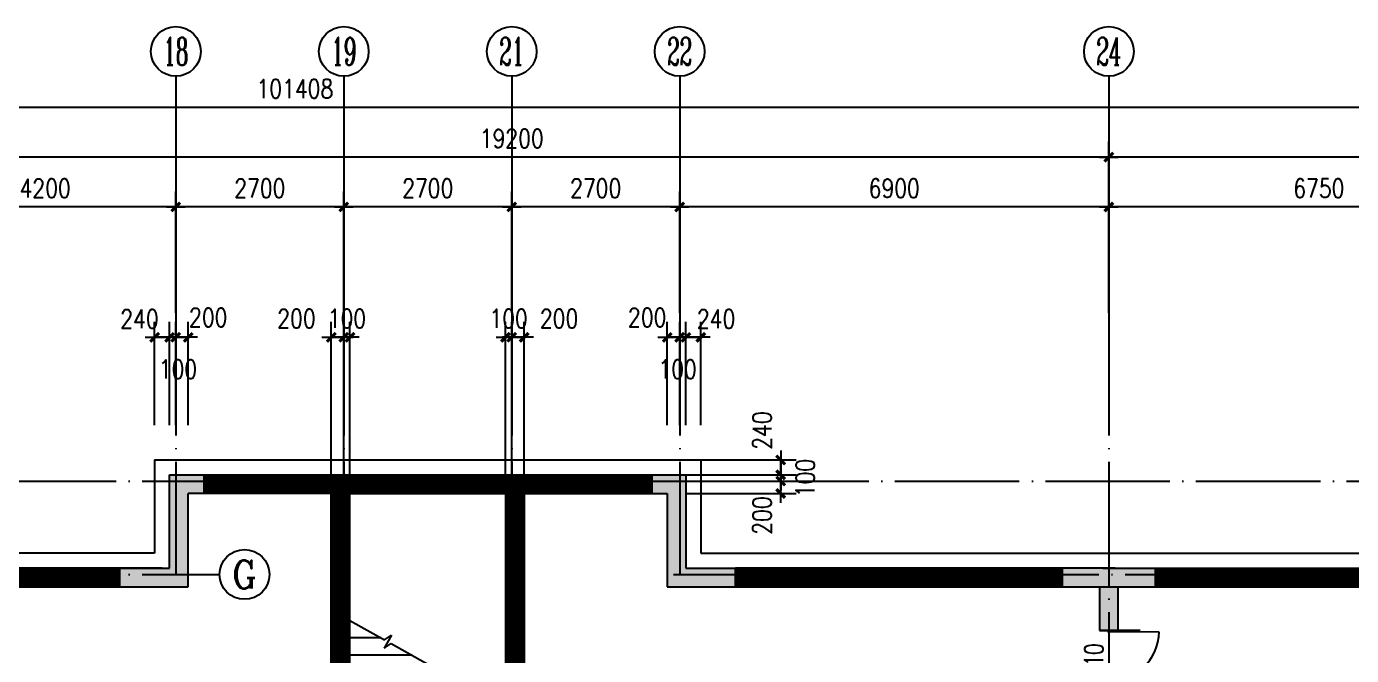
# Model space of a CAD drawing. Extents: x 634182 to 802382, y -1101880 to -864080.
# Drawn here: x 728334 to 749634, y -889980 to -879871 of the extents above; entities that cross this region are included whole.
import ezdxf
from ezdxf.enums import TextEntityAlignment as Align

# ---------------------------------------------------------------- set-up
doc = ezdxf.new("R2010")
doc.units = 0
doc.header["$LTSCALE"] = 1000
doc.header["$MEASUREMENT"] = 0
doc.linetypes.add('DOTE', pattern=[2.42, 2, -0.2, 0.02, -0.2])
doc.layers.get('0').update_dxf_attribs({"linetype": 'CONTINUOUS'})
doc.layers.get('DEFPOINTS').update_dxf_attribs({"linetype": 'CONTINUOUS'})
for name, color, linetype in [('210', 4, 'CONTINUOUS'), ('AXIS', 3, 'CONTINUOUS'), ('AXIS_TEXT', 7, 'CONTINUOUS'), ('DOTE', 1, 'DOTE'), ('MC', 4, 'CONTINUOUS'), ('PUB_DIM', 3, 'CONTINUOUS'), ('STAIR', 2, 'CONTINUOUS'), ('WALL', 191, 'CONTINUOUS'), ('WINDOW', 2, 'CONTINUOUS')]:
    doc.layers.add(name, color=color, linetype=linetype)
doc.styles.add('COMPLEX', font='COMPLEX')
doc.styles.add('DIM_FONT', font='simplex.shx', dxfattribs={"width": 0.8})
doc.styles.add('HZ_SIMPLEX', font='SIMPLEX.shx', dxfattribs={"width": 0.8, "bigfont": 'hztxt.shx'})
doc.dimstyles.new('DIMN', dxfattribs={"dimtxt": 300, "dimasz": 1, "dimexe": 250, "dimexo": 300, "dimgap": 150, "dimtad": 1, "dimdec": 0, "dimzin": 0, "dimdsep": 46, "dimtxsty": 'DIM_FONT', "dimblk": '_DIMX', "dimblk1": '_DIMX', "dimblk2": '_DIMX', "dimcen": 2.5, "dimclrt": 7, "dimadec": 0, "dimazin": 0, "dimtfac": 1, "dimtdec": 0, "dimtix": 1, "dimtmove": 2, "dimatfit": 3, "dimldrblk": '_DIMX', "dimfxl": 0, "dimtolj": 1, "dimtzin": 0, "dimarcsym": 0})

# ---------------------------------------------------------------- blocks, each defined once
blk = doc.blocks.new('_DIMX')
blk.add_line((-150, 0), (150, 0))
at = {"const_width": 50}
blk.add_lwpolyline([(-70, -70), (70, 70)], dxfattribs=at)
blk = doc.blocks.new('*D466')
at = {"color": 0, "linetype": 'ByBlock'}
for p, q in [((745734, -884471), (745734, -881721)), ((763584, -884471), (763584, -881721)), ((763583, -881971), (745735, -881971))]:
    blk.add_line(p, q, dxfattribs=at)
at = {"layer": 'DEFPOINTS', "color": 0, "linetype": 'ByBlock'}
for p in [(745734, -881971), (745734, -884771), (763584, -884771)]:
    blk.add_point(p, dxfattribs=at)
at = {"color": 0, "linetype": 'ByBlock', "rotation": 180}
blk.add_blockref('_DIMX', (745734, -881971), dxfattribs=at)
at = {"color": 0, "linetype": 'ByBlock'}
blk.add_blockref('_DIMX', (763584, -881971), dxfattribs=at)
at = {"color": 7, "linetype": 'ByBlock', "insert": (754659, -881671), "char_height": 300, "attachment_point": 5, "style": 'DIM_FONT'}
blk.add_mtext('\\A1;17850', dxfattribs=at)
blk = doc.blocks.new('*D468')
at = {"color": 0, "linetype": 'ByBlock'}
for p, q in [((681944, -884471), (681944, -880921)), ((783352, -884471), (783352, -880921)), ((783351, -881171), (681945, -881171))]:
    blk.add_line(p, q, dxfattribs=at)
at = {"layer": 'DEFPOINTS', "color": 0, "linetype": 'ByBlock'}
for p in [(681944, -881171), (681944, -884771), (783352, -884771)]:
    blk.add_point(p, dxfattribs=at)
at = {"color": 0, "linetype": 'ByBlock'}
for p, rotation in [((681944, -881171), 179.9999999999994), ((783352, -881171), 359.9999999999994)]:
    blk.add_blockref('_DIMX', p, dxfattribs=dict(at, rotation=rotation))
at = {"color": 7, "linetype": 'ByBlock', "insert": (732648, -880871), "char_height": 300, "attachment_point": 5, "style": 'DIM_FONT'}
blk.add_mtext('\\A1;101408', dxfattribs=at)
blk = doc.blocks.new('*D681')
at = {"color": 0, "linetype": 'ByBlock'}
for p, q in [((738834, -884471), (738834, -882521)), ((745734, -884471), (745734, -882521)), ((745733, -882771), (738835, -882771))]:
    blk.add_line(p, q, dxfattribs=at)
at = {"layer": 'DEFPOINTS', "color": 0, "linetype": 'ByBlock'}
for p in [(738834, -882771), (738834, -884771), (745734, -884771)]:
    blk.add_point(p, dxfattribs=at)
at = {"color": 0, "linetype": 'ByBlock', "rotation": 180}
blk.add_blockref('_DIMX', (738834, -882771), dxfattribs=at)
at = {"color": 0, "linetype": 'ByBlock'}
blk.add_blockref('_DIMX', (745734, -882771), dxfattribs=at)
at = {"color": 7, "linetype": 'ByBlock', "insert": (742284, -882471), "char_height": 300, "attachment_point": 5, "style": 'DIM_FONT'}
blk.add_mtext('\\A1;6900', dxfattribs=at)
blk = doc.blocks.new('*D682')
at = {"color": 0, "linetype": 'ByBlock'}
for p, q in [((726534, -884471), (726534, -881721)), ((745734, -884471), (745734, -881721)), ((745733, -881971), (726535, -881971))]:
    blk.add_line(p, q, dxfattribs=at)
at = {"layer": 'DEFPOINTS', "color": 0, "linetype": 'ByBlock'}
for p in [(726534, -881971), (726534, -884771), (745734, -884771)]:
    blk.add_point(p, dxfattribs=at)
at = {"color": 0, "linetype": 'ByBlock', "rotation": 180}
blk.add_blockref('_DIMX', (726534, -881971), dxfattribs=at)
at = {"color": 0, "linetype": 'ByBlock'}
blk.add_blockref('_DIMX', (745734, -881971), dxfattribs=at)
at = {"color": 7, "linetype": 'ByBlock', "insert": (736134, -881671), "char_height": 300, "attachment_point": 5, "style": 'DIM_FONT'}
blk.add_mtext('\\A1;19200', dxfattribs=at)
blk = doc.blocks.new('*D738')
at = {"color": 0, "linetype": 'ByBlock'}
for p, q in [((730734, -884471), (730734, -882521)), ((733434, -884471), (733434, -882521)), ((733433, -882771), (730735, -882771))]:
    blk.add_line(p, q, dxfattribs=at)
at = {"layer": 'DEFPOINTS', "color": 0, "linetype": 'ByBlock'}
for p in [(730734, -882771), (730734, -884771), (733434, -884771)]:
    blk.add_point(p, dxfattribs=at)
at = {"color": 0, "linetype": 'ByBlock', "rotation": 180}
blk.add_blockref('_DIMX', (730734, -882771), dxfattribs=at)
at = {"color": 0, "linetype": 'ByBlock'}
blk.add_blockref('_DIMX', (733434, -882771), dxfattribs=at)
at = {"color": 7, "linetype": 'ByBlock', "insert": (732084, -882471), "char_height": 300, "attachment_point": 5, "style": 'DIM_FONT'}
blk.add_mtext('\\A1;2700', dxfattribs=at)
blk = doc.blocks.new('*D739')
at = {"color": 0, "linetype": 'ByBlock'}
for p, q in [((733234, -887077), (733234, -884616)), ((733434, -887077), (733434, -884616)), ((733233, -884866), (733232, -884866)), ((733234, -884866), (733434, -884866)), ((733234, -884866), (733434, -884866)), ((733435, -884866), (733436, -884866))]:
    blk.add_line(p, q, dxfattribs=at)
at = {"layer": 'DEFPOINTS', "color": 0, "linetype": 'ByBlock'}
for p in [(733434, -884866), (733234, -887377), (733434, -887377)]:
    blk.add_point(p, dxfattribs=at)
at = {"color": 0, "linetype": 'ByBlock'}
blk.add_blockref('_DIMX', (733234, -884866), dxfattribs=at)
at = {"color": 0, "linetype": 'ByBlock', "rotation": 180}
blk.add_blockref('_DIMX', (733434, -884866), dxfattribs=at)
at = {"color": 7, "linetype": 'ByBlock', "insert": (732674, -884566), "char_height": 300, "attachment_point": 5, "style": 'DIM_FONT'}
blk.add_mtext('\\A1;200', dxfattribs=at)
blk = doc.blocks.new('*D741')
at = {"color": 0, "linetype": 'ByBlock'}
for p, q in [((726534, -884471), (726534, -882521)), ((730734, -884471), (730734, -882521)), ((730733, -882771), (726535, -882771))]:
    blk.add_line(p, q, dxfattribs=at)
at = {"layer": 'DEFPOINTS', "color": 0, "linetype": 'ByBlock'}
for p in [(726534, -882771), (726534, -884771), (730734, -884771)]:
    blk.add_point(p, dxfattribs=at)
at = {"color": 0, "linetype": 'ByBlock', "rotation": 180}
blk.add_blockref('_DIMX', (726534, -882771), dxfattribs=at)
at = {"color": 0, "linetype": 'ByBlock'}
blk.add_blockref('_DIMX', (730734, -882771), dxfattribs=at)
at = {"color": 7, "linetype": 'ByBlock', "insert": (728634, -882471), "char_height": 300, "attachment_point": 5, "style": 'DIM_FONT'}
blk.add_mtext('\\A1;4200', dxfattribs=at)
blk = doc.blocks.new('_AXISO')
blk.add_circle((0, 0), 0.5)
at = {"layer": 'AXIS_TEXT', "style": 'COMPLEX', "width": 1.041667}
blk.add_attdef('A', text='', height=0.56, dxfattribs=at).set_placement((-0.25, -0.28), (0.25, -0.28), align=Align.FIT)
blk = doc.blocks.new('*D745')
at = {"color": 0, "linetype": 'ByBlock'}
for p, q in [((730394, -886279), (730394, -884616)), ((730634, -886279), (730634, -884616)), ((730393, -884866), (730392, -884866)), ((730634, -884866), (730394, -884866)), ((730634, -884866), (730394, -884866)), ((730635, -884866), (730636, -884866))]:
    blk.add_line(p, q, dxfattribs=at)
at = {"layer": 'DEFPOINTS', "color": 0, "linetype": 'ByBlock'}
for p in [(730394, -884866), (730394, -886579), (730634, -886579)]:
    blk.add_point(p, dxfattribs=at)
at = {"color": 0, "linetype": 'ByBlock'}
for p, rotation in [((730394, -884866), 5.557065139453057e-11), ((730634, -884866), 180.0000000000556)]:
    blk.add_blockref('_DIMX', p, dxfattribs=dict(at, rotation=rotation))
at = {"color": 7, "linetype": 'ByBlock', "insert": (730150, -884570), "char_height": 300, "attachment_point": 5, "style": 'DIM_FONT'}
blk.add_mtext('\\A1;240', dxfattribs=at)
blk = doc.blocks.new('*D746')
at = {"color": 0, "linetype": 'ByBlock'}
for p, q in [((730734, -886279), (730734, -884616)), ((730934, -886279), (730934, -884616)), ((730733, -884866), (730732, -884866)), ((730934, -884866), (730734, -884866)), ((730934, -884866), (730734, -884866)), ((730935, -884866), (730936, -884866))]:
    blk.add_line(p, q, dxfattribs=at)
at = {"layer": 'DEFPOINTS', "color": 0, "linetype": 'ByBlock'}
for p in [(730734, -884866), (730734, -886579), (730934, -886579)]:
    blk.add_point(p, dxfattribs=at)
at = {"color": 0, "linetype": 'ByBlock'}
for p, rotation in [((730734, -884866), 1.000475280601164e-10), ((730934, -884866), 180.0000000001001)]:
    blk.add_blockref('_DIMX', p, dxfattribs=dict(at, rotation=rotation))
at = {"color": 7, "linetype": 'ByBlock', "insert": (731256, -884547), "char_height": 300, "attachment_point": 5, "style": 'DIM_FONT'}
blk.add_mtext('\\A1;200', dxfattribs=at)
blk = doc.blocks.new('*D747')
at = {"color": 0, "linetype": 'ByBlock'}
for p, q in [((730634, -886279), (730634, -884616)), ((730734, -886279), (730734, -884616)), ((730633, -884866), (730632, -884866)), ((730734, -884866), (730634, -884866)), ((730734, -884866), (730634, -884866)), ((730735, -884866), (730736, -884866))]:
    blk.add_line(p, q, dxfattribs=at)
at = {"layer": 'DEFPOINTS', "color": 0, "linetype": 'ByBlock'}
for p in [(730634, -884866), (730634, -886579), (730734, -886579)]:
    blk.add_point(p, dxfattribs=at)
at = {"color": 0, "linetype": 'ByBlock'}
for p, rotation in [((730634, -884866), 359.9999999999334), ((730734, -884866), 179.9999999999334)]:
    blk.add_blockref('_DIMX', p, dxfattribs=dict(at, rotation=rotation))
at = {"color": 7, "linetype": 'ByBlock', "insert": (730767, -885379), "char_height": 300, "attachment_point": 5, "style": 'DIM_FONT'}
blk.add_mtext('\\A1;100', dxfattribs=at)
blk = doc.blocks.new('*D748')
at = {"color": 0, "linetype": 'ByBlock'}
for p, q in [((736134, -884471), (736134, -882521)), ((738834, -884471), (738834, -882521)), ((738833, -882771), (736135, -882771))]:
    blk.add_line(p, q, dxfattribs=at)
at = {"layer": 'DEFPOINTS', "color": 0, "linetype": 'ByBlock'}
for p in [(736134, -882771), (736134, -884771), (738834, -884771)]:
    blk.add_point(p, dxfattribs=at)
at = {"color": 0, "linetype": 'ByBlock', "rotation": 180}
blk.add_blockref('_DIMX', (736134, -882771), dxfattribs=at)
at = {"color": 0, "linetype": 'ByBlock'}
blk.add_blockref('_DIMX', (738834, -882771), dxfattribs=at)
at = {"color": 7, "linetype": 'ByBlock', "insert": (737484, -882471), "char_height": 300, "attachment_point": 5, "style": 'DIM_FONT'}
blk.add_mtext('\\A1;2700', dxfattribs=at)
blk = doc.blocks.new('*D752')
at = {"color": 0, "linetype": 'ByBlock'}
for p, q in [((736134, -887077), (736134, -884616)), ((736334, -887077), (736334, -884616)), ((736133, -884866), (736132, -884866)), ((736134, -884866), (736334, -884866)), ((736134, -884866), (736334, -884866)), ((736335, -884866), (736336, -884866))]:
    blk.add_line(p, q, dxfattribs=at)
at = {"layer": 'DEFPOINTS', "color": 0, "linetype": 'ByBlock'}
for p in [(736334, -884866), (736134, -887377), (736334, -887377)]:
    blk.add_point(p, dxfattribs=at)
at = {"color": 0, "linetype": 'ByBlock'}
blk.add_blockref('_DIMX', (736134, -884866), dxfattribs=at)
at = {"color": 0, "linetype": 'ByBlock', "rotation": 180}
blk.add_blockref('_DIMX', (736334, -884866), dxfattribs=at)
at = {"color": 7, "linetype": 'ByBlock', "insert": (736895, -884566), "char_height": 300, "attachment_point": 5, "style": 'DIM_FONT'}
blk.add_mtext('\\A1;200', dxfattribs=at)
blk = doc.blocks.new('*D754')
at = {"color": 0, "linetype": 'ByBlock'}
for p, q in [((736034, -887077), (736034, -884616)), ((736134, -887077), (736134, -884616)), ((736033, -884866), (736032, -884866)), ((736034, -884866), (736134, -884866)), ((736135, -884866), (736136, -884866))]:
    blk.add_line(p, q, dxfattribs=at)
at = {"layer": 'DEFPOINTS', "color": 0, "linetype": 'ByBlock'}
for p in [(736134, -884866), (736034, -887377), (736134, -887377)]:
    blk.add_point(p, dxfattribs=at)
at = {"color": 0, "linetype": 'ByBlock'}
blk.add_blockref('_DIMX', (736034, -884866), dxfattribs=at)
at = {"color": 0, "linetype": 'ByBlock', "rotation": 180}
blk.add_blockref('_DIMX', (736134, -884866), dxfattribs=at)
at = {"color": 7, "linetype": 'ByBlock', "insert": (736084, -884566), "char_height": 300, "attachment_point": 5, "style": 'DIM_FONT'}
blk.add_mtext('\\A1;100', dxfattribs=at)
blk = doc.blocks.new('*D756')
at = {"color": 0, "linetype": 'ByBlock'}
for p, q in [((733434, -887077), (733434, -884616)), ((733534, -887077), (733534, -884616)), ((733433, -884866), (733432, -884866)), ((733434, -884866), (733534, -884866)), ((733535, -884866), (733536, -884866))]:
    blk.add_line(p, q, dxfattribs=at)
at = {"layer": 'DEFPOINTS', "color": 0, "linetype": 'ByBlock'}
for p in [(733534, -884866), (733434, -887377), (733534, -887377)]:
    blk.add_point(p, dxfattribs=at)
at = {"color": 0, "linetype": 'ByBlock'}
blk.add_blockref('_DIMX', (733434, -884866), dxfattribs=at)
at = {"color": 0, "linetype": 'ByBlock', "rotation": 180}
blk.add_blockref('_DIMX', (733534, -884866), dxfattribs=at)
at = {"color": 7, "linetype": 'ByBlock', "insert": (733484, -884566), "char_height": 300, "attachment_point": 5, "style": 'DIM_FONT'}
blk.add_mtext('\\A1;100', dxfattribs=at)
blk = doc.blocks.new('*D760')
at = {"color": 0, "linetype": 'ByBlock'}
for p, q in [((733434, -884471), (733434, -882521)), ((736134, -884471), (736134, -882521)), ((736133, -882771), (733435, -882771))]:
    blk.add_line(p, q, dxfattribs=at)
at = {"layer": 'DEFPOINTS', "color": 0, "linetype": 'ByBlock'}
for p in [(733434, -882771), (733434, -884771), (736134, -884771)]:
    blk.add_point(p, dxfattribs=at)
at = {"color": 0, "linetype": 'ByBlock', "rotation": 180}
blk.add_blockref('_DIMX', (733434, -882771), dxfattribs=at)
at = {"color": 0, "linetype": 'ByBlock'}
blk.add_blockref('_DIMX', (736134, -882771), dxfattribs=at)
at = {"color": 7, "linetype": 'ByBlock', "insert": (734784, -882471), "char_height": 300, "attachment_point": 5, "style": 'DIM_FONT'}
blk.add_mtext('\\A1;2700', dxfattribs=at)
blk = doc.blocks.new('*D762')
at = {"color": 0, "linetype": 'ByBlock'}
for p, q in [((738834, -886279), (738834, -884616)), ((738934, -886279), (738934, -884616)), ((738833, -884866), (738832, -884866)), ((738834, -884866), (738934, -884866)), ((738834, -884866), (738934, -884866)), ((738935, -884866), (738936, -884866))]:
    blk.add_line(p, q, dxfattribs=at)
at = {"layer": 'DEFPOINTS', "color": 0, "linetype": 'ByBlock'}
for p in [(738934, -884866), (738834, -886579), (738934, -886579)]:
    blk.add_point(p, dxfattribs=at)
at = {"color": 0, "linetype": 'ByBlock'}
blk.add_blockref('_DIMX', (738834, -884866), dxfattribs=at)
at = {"color": 0, "linetype": 'ByBlock', "rotation": 180}
blk.add_blockref('_DIMX', (738934, -884866), dxfattribs=at)
at = {"color": 7, "linetype": 'ByBlock', "insert": (738801, -885379), "char_height": 300, "attachment_point": 5, "style": 'DIM_FONT'}
blk.add_mtext('\\A1;100', dxfattribs=at)
blk = doc.blocks.new('*D763')
at = {"color": 0, "linetype": 'ByBlock'}
for p, q in [((738634, -886279), (738634, -884616)), ((738834, -886279), (738834, -884616)), ((738633, -884866), (738632, -884866)), ((738634, -884866), (738834, -884866)), ((738634, -884866), (738834, -884866)), ((738835, -884866), (738836, -884866))]:
    blk.add_line(p, q, dxfattribs=at)
at = {"layer": 'DEFPOINTS', "color": 0, "linetype": 'ByBlock'}
for p in [(738834, -884866), (738634, -886579), (738834, -886579)]:
    blk.add_point(p, dxfattribs=at)
at = {"color": 0, "linetype": 'ByBlock'}
blk.add_blockref('_DIMX', (738634, -884866), dxfattribs=at)
at = {"color": 0, "linetype": 'ByBlock', "rotation": 180}
blk.add_blockref('_DIMX', (738834, -884866), dxfattribs=at)
at = {"color": 7, "linetype": 'ByBlock', "insert": (738312, -884547), "char_height": 300, "attachment_point": 5, "style": 'DIM_FONT'}
blk.add_mtext('\\A1;200', dxfattribs=at)
blk = doc.blocks.new('*D764')
at = {"color": 0, "linetype": 'ByBlock'}
for p, q in [((738934, -887177), (740708, -887177)), ((740458, -887176), (740458, -887175)), ((740458, -887377), (740458, -887177)), ((740458, -887377), (740458, -887177)), ((738934, -887377), (740708, -887377)), ((740458, -887378), (740458, -887379))]:
    blk.add_line(p, q, dxfattribs=at)
at = {"layer": 'DEFPOINTS', "color": 0, "linetype": 'ByBlock'}
for p in [(738634, -887177), (740458, -887177), (738634, -887377)]:
    blk.add_point(p, dxfattribs=at)
at = {"color": 0, "linetype": 'ByBlock'}
for p, rotation in [((740458, -887177), 270), ((740458, -887377), 90)]:
    blk.add_blockref('_DIMX', p, dxfattribs=dict(at, rotation=rotation))
at = {"color": 7, "linetype": 'ByBlock', "insert": (740158, -887730), "char_height": 300, "attachment_point": 5, "rotation": 90, "style": 'DIM_FONT'}
blk.add_mtext('\\A1;200', dxfattribs=at)
blk = doc.blocks.new('*D765')
at = {"color": 0, "linetype": 'ByBlock'}
for p, q in [((738934, -887077), (740708, -887077)), ((740458, -887076), (740458, -887075)), ((740458, -887177), (740458, -887077)), ((740458, -887177), (740458, -887077)), ((738934, -887177), (740708, -887177)), ((740458, -887178), (740458, -887179))]:
    blk.add_line(p, q, dxfattribs=at)
at = {"layer": 'DEFPOINTS', "color": 0, "linetype": 'ByBlock'}
for p in [(738634, -887077), (740458, -887077), (738634, -887177)]:
    blk.add_point(p, dxfattribs=at)
at = {"color": 0, "linetype": 'ByBlock'}
for p, rotation in [((740458, -887077), 270), ((740458, -887177), 90)]:
    blk.add_blockref('_DIMX', p, dxfattribs=dict(at, rotation=rotation))
at = {"color": 7, "linetype": 'ByBlock', "insert": (740854, -887127), "char_height": 300, "attachment_point": 5, "rotation": 90, "style": 'DIM_FONT'}
blk.add_mtext('\\A1;100', dxfattribs=at)
blk = doc.blocks.new('*D766')
at = {"color": 0, "linetype": 'ByBlock'}
for p, q in [((738934, -886837), (740708, -886837)), ((740458, -886836), (740458, -886835)), ((740458, -887077), (740458, -886837)), ((740458, -887077), (740458, -886837)), ((738934, -887077), (740708, -887077)), ((740458, -887078), (740458, -887079))]:
    blk.add_line(p, q, dxfattribs=at)
at = {"layer": 'DEFPOINTS', "color": 0, "linetype": 'ByBlock'}
for p in [(738634, -886837), (740458, -886837), (738634, -887077)]:
    blk.add_point(p, dxfattribs=at)
at = {"color": 0, "linetype": 'ByBlock'}
for p, rotation in [((740458, -886837), 270), ((740458, -887077), 90)]:
    blk.add_blockref('_DIMX', p, dxfattribs=dict(at, rotation=rotation))
at = {"color": 7, "linetype": 'ByBlock', "insert": (740158, -886365), "char_height": 300, "attachment_point": 5, "rotation": 90, "style": 'DIM_FONT'}
blk.add_mtext('\\A1;240', dxfattribs=at)
blk = doc.blocks.new('*D767')
at = {"color": 0, "linetype": 'ByBlock'}
for p, q in [((738934, -886279), (738934, -884616)), ((739174, -886279), (739174, -884616)), ((738933, -884866), (738932, -884866)), ((738934, -884866), (739174, -884866)), ((738934, -884866), (739174, -884866)), ((739175, -884866), (739176, -884866))]:
    blk.add_line(p, q, dxfattribs=at)
at = {"layer": 'DEFPOINTS', "color": 0, "linetype": 'ByBlock'}
for p in [(739174, -884866), (738934, -886579), (739174, -886579)]:
    blk.add_point(p, dxfattribs=at)
at = {"color": 0, "linetype": 'ByBlock'}
blk.add_blockref('_DIMX', (738934, -884866), dxfattribs=at)
at = {"color": 0, "linetype": 'ByBlock', "rotation": 180}
blk.add_blockref('_DIMX', (739174, -884866), dxfattribs=at)
at = {"color": 7, "linetype": 'ByBlock', "insert": (739419, -884570), "char_height": 300, "attachment_point": 5, "style": 'DIM_FONT'}
blk.add_mtext('\\A1;240', dxfattribs=at)
blk = doc.blocks.new('*D821')
at = {"color": 0, "linetype": 'ByBlock'}
for p, q in [((745734, -884471), (745734, -882521)), ((752484, -884471), (752484, -882521)), ((752483, -882771), (745735, -882771))]:
    blk.add_line(p, q, dxfattribs=at)
at = {"layer": 'DEFPOINTS', "color": 0, "linetype": 'ByBlock'}
for p in [(745734, -882771), (745734, -884771), (752484, -884771)]:
    blk.add_point(p, dxfattribs=at)
at = {"color": 0, "linetype": 'ByBlock', "rotation": 180}
blk.add_blockref('_DIMX', (745734, -882771), dxfattribs=at)
at = {"color": 0, "linetype": 'ByBlock'}
blk.add_blockref('_DIMX', (752484, -882771), dxfattribs=at)
at = {"color": 7, "linetype": 'ByBlock', "insert": (749109, -882471), "char_height": 300, "attachment_point": 5, "style": 'DIM_FONT'}
blk.add_mtext('\\A1;6750', dxfattribs=at)
blk = doc.blocks.new('_A2AKO')
at = {"const_width": 0.02}
for points in [[(-0.481, -0.001), (-0.481, -0.308)], [(0.481, 0.001), (0.481, -0.691)]]:
    blk.add_lwpolyline(points, dxfattribs=at)
for centre, radius, start, end in [((-0.501, -0.003), 0.307, 274.2492, 0.2101), ((0.505, 0.002), 0.699, 180.2762, 268.0603)]:
    blk.add_arc(centre, radius, start, end)

msp = doc.modelspace()

# ---------------------------------------------------------------- hatches: boundary and pattern name
at = {"layer": '210'}
h = msp.add_hatch(color=256, dxfattribs=at)
h.paths.add_polyline_path([(730734.156, -887176.757), (730734.156, -888676.757), (729834.16, -888676.757), (729834.16, -888776.757), (729834.157, -888776.757), (729834.157, -888876.659), (730934.057, -888876.757), (730934.057, -887376.757), (731184.057, -887376.757), (731184.057, -887176.757)])
h.paths.add_polyline_path([(731184.057, -887176.757), (731184.057, -887076.757), (730734.156, -887076.757), (730734.156, -887176.757)])
h.paths.add_polyline_path([(730734.156, -887176.757), (730734.156, -887076.757), (730634.156, -887076.757), (730634.156, -887176.757)])
h.paths.add_polyline_path([(730734.156, -887176.757), (730634.156, -887176.757), (730634.156, -888576.757), (729834.16, -888576.757), (729834.16, -888676.757), (730734.156, -888676.757)], flags=16)
h = msp.add_hatch(color=256, dxfattribs=at)
h.paths.add_polyline_path([(738834.156, -887176.757), (738834.156, -888676.757), (739734.151, -888676.757), (739734.151, -888776.757), (739734.154, -888776.757), (739734.154, -888876.659), (738634.254, -888876.757), (738634.254, -887376.757), (738384.254, -887376.757), (738384.254, -887176.757)])
h.paths.add_polyline_path([(738384.254, -887176.757), (738384.254, -887076.757), (738834.156, -887076.757), (738834.156, -887176.757)])
h.paths.add_polyline_path([(738834.156, -887176.757), (738834.156, -887076.757), (738934.156, -887076.757), (738934.156, -887176.757)])
h.paths.add_polyline_path([(738834.156, -887176.757), (738934.156, -887176.757), (738934.156, -888576.757), (739734.151, -888576.757), (739734.151, -888676.757), (738834.156, -888676.757)], flags=16)
h = msp.add_hatch(color=256, dxfattribs=at)
h.paths.add_polyline_path([(745734.156, -888676.757), (745734.156, -888576.757), (746484.154, -888576.757), (746484.154, -888676.757)])
h.paths.add_polyline_path([(744984.155, -888676.757), (744984.155, -888576.757), (745734.156, -888576.757), (745734.156, -888676.757)])
h.paths.add_polyline_path([(744984.154, -888876.754), (744984.154, -888776.757), (744984.155, -888776.757), (744984.155, -888676.757), (745734.156, -888676.757), (745734.156, -889576.757), (745584.154, -889576.757), (745584.154, -888876.757)])
h.paths.add_polyline_path([(745884.154, -888876.757), (745884.154, -889576.757), (745734.156, -889576.757), (745734.156, -888676.757), (746484.154, -888676.757), (746484.154, -888876.757)])

# ---------------------------------------------------------------- linework, layer by layer
at = {"layer": 'AXIS'}
for p, q in [((730734.156, -880670.594), (730734.156, -884470.594)), ((733434.156, -880670.594), (733434.156, -884470.594)), ((736134.156, -880670.594), (736134.156, -884470.594)), ((738834.156, -880670.594), (738834.156, -884470.594)), ((745734.156, -880670.594), (745734.156, -884470.594))]:
    msp.add_line(p, q, dxfattribs=at)
at = {"layer": 'DOTE'}
for p, q in [((730734.156, -884445.605), (730734.156, -888676.757)), ((733434.156, -884445.605), (733434.156, -895676.757)), ((736134.156, -884445.605), (736134.156, -902476.757)), ((738834.156, -884445.605), (738834.156, -888676.757)), ((745734.156, -884445.605), (745734.156, -902476.757)), ((722934.156, -887176.757), (766427.75, -887176.757)), ((722934.156, -888676.757), (731438.602, -888676.757)), ((738734.156, -888676.757), (752484.156, -888676.757))]:
    msp.add_line(p, q, dxfattribs=at)
at = {"layer": 'MC', "linetype": 'Continuous', "const_width": 300}
for points in [[(732684.14, -887226.757), (736884.167, -887226.757)], [(733384.156, -891326.757), (733384.127, -887226.757)], [(736184.156, -887226.757), (736184.156, -891326.757)]]:
    msp.add_lwpolyline(points, dxfattribs=at)
at = {"layer": 'STAIR'}
for p, q in [((733534.156, -889416.757), (734090.585, -889727.763)), ((734201.507, -889652.289), (734084.412, -889861.785)), ((734090.585, -889727.763), (734201.507, -889652.289)), ((734084.412, -889861.785), (734195.334, -889786.311)), ((734195.334, -889786.311), (734834.156, -890143.369))]:
    msp.add_line(p, q, dxfattribs=at)
at = {"layer": 'WALL'}
for p, q in [((730394.151, -886836.757), (739174.156, -886836.757)), ((730394.151, -886836.757), (730394.151, -888336.757)), ((739174.156, -886836.757), (739174.156, -888336.757)), ((730634.156, -887076.949), (734184.156, -887076.617)), ((730634.156, -888576.757), (730634.156, -887076.757)), ((731184.14, -887076.897), (731184.14, -887376.758)), ((732684.14, -887076.757), (732684.14, -887376.757)), ((733434.156, -887076.434), (738934.156, -887076.949)), ((736884.167, -887076.757), (736884.167, -887376.758)), ((738384.167, -887076.897), (738384.167, -887376.757)), ((738934.156, -887076.949), (738934.156, -888576.757)), ((733234.156, -887376.757), (730934.156, -887376.757)), ((730934.156, -888876.757), (730934.156, -887376.757)), ((733234.156, -894176.757), (733234.156, -887376.757)), ((733534.156, -887376.757), (734184.156, -887376.617)), ((733534.156, -894176.757), (733534.156, -887376.757)), ((734184.156, -887376.357), (736034.156, -887376.757)), ((736034.156, -887376.757), (736034.156, -893876.757)), ((736134.156, -887376.757), (738634.156, -887376.757)), ((736334.156, -887376.757), (736334.156, -893676.757)), ((736334.156, -887376.757), (736884.168, -887376.757)), ((738634.156, -887376.757), (738634.156, -888876.757)), ((730394.151, -888336.757), (715474.16, -888336.757)), ((739174.156, -888336.757), (752144.156, -888336.757)), ((730514.151, -888576.757), (715354.16, -888576.757)), ((729834.156, -888876.757), (729834.156, -888576.757)), ((729834.156, -888576.757), (730634.156, -888576.757)), ((738934.156, -888576.757), (739734.156, -888576.757)), ((745834.156, -888576.757), (739734.151, -888576.757)), ((739734.151, -888876.757), (739734.151, -888576.757)), ((744984.155, -888576.757), (744984.155, -888876.757)), ((745634.156, -888576.757), (746484.156, -888576.757)), ((746484.156, -888576.757), (752384.156, -888576.757)), ((746484.156, -888876.757), (746484.156, -888576.757)), ((726734.156, -888876.757), (730934.156, -888876.757)), ((738634.156, -888876.757), (752684.156, -888876.757)), ((745584.156, -888876.757), (745584.156, -889576.757)), ((745884.156, -889576.757), (745884.156, -888876.757)), ((746234.156, -889576.757), (745584.156, -889576.757)), ((745584.156, -889576.757), (745884.156, -889576.757))]:
    msp.add_line(p, q, dxfattribs=at)
at = {"layer": 'WALL', "linetype": 'Continuous', "const_width": 300}
for points in [[(732684.14, -887226.757), (731184.14, -887226.828)], [(738384.167, -887226.827), (736884.167, -887226.757)], [(729834.156, -888726.757), (727434.156, -888726.757)], [(744984.155, -888726.757), (739734.151, -888726.757)], [(751734.156, -888726.757), (746484.156, -888726.757)]]:
    msp.add_lwpolyline(points, dxfattribs=at)
at = {"layer": 'WINDOW'}
for p, q in [((734035.111, -889696.757), (733534.156, -889696.757)), ((734536.066, -889976.757), (733534.156, -889976.757))]:
    msp.add_line(p, q, dxfattribs=at)

# ---------------------------------------------------------------- block references
at = {"layer": 'AXIS'}
ref = msp.add_blockref('_AXISO', (730734.156, -880270.594), dxfattribs=dict(at, xscale=800, yscale=800, zscale=800))
ref.add_attrib('A', '18', dxfattribs={"layer": 'AXIS_TEXT', "height": 448, "style": 'COMPLEX', "width": 0.646552}).set_placement((730534.156, -880494.594), (730934.156, -880494.594), align=Align.FIT)
ref = msp.add_blockref('_AXISO', (733434.156, -880270.594), dxfattribs=dict(at, xscale=800, yscale=800, zscale=800))
ref.add_attrib('A', '19', dxfattribs={"layer": 'AXIS_TEXT', "height": 448, "style": 'COMPLEX', "width": 0.646552}).set_placement((733234.156, -880494.594), (733634.156, -880494.594), align=Align.FIT)
ref = msp.add_blockref('_AXISO', (736134.156, -880270.594), dxfattribs=dict(at, xscale=800, yscale=800, zscale=800))
ref.add_attrib('A', '21', dxfattribs={"layer": 'AXIS_TEXT', "height": 448, "rotation": 360, "style": 'COMPLEX', "width": 0.646552}).set_placement((735934.156, -880494.594), (736334.156, -880494.594), align=Align.FIT)
ref = msp.add_blockref('_AXISO', (738834.156, -880270.594), dxfattribs=dict(at, xscale=800, yscale=800, zscale=800))
ref.add_attrib('A', '22', dxfattribs={"layer": 'AXIS_TEXT', "height": 448, "style": 'COMPLEX', "width": 0.551471}).set_placement((738634.156, -880494.594), (739034.156, -880494.594), align=Align.FIT)
ref = msp.add_blockref('_AXISO', (745734.156, -880270.594), dxfattribs=dict(at, xscale=800, yscale=800, zscale=800))
ref.add_attrib('A', '24', dxfattribs={"layer": 'AXIS_TEXT', "height": 448, "style": 'COMPLEX', "width": 0.520833}).set_placement((745534.156, -880494.594), (745934.156, -880494.594), align=Align.FIT)
at = {"layer": 'AXIS', "xscale": 800, "yscale": 800, "zscale": 800}
msp.add_blockref('_AXISO', (731838.602, -888676.757), dxfattribs=at).add_auto_attribs({'A': 'G'})
at = {"layer": 'WINDOW', "xscale": 1200, "yscale": 1200, "zscale": 1200, "rotation": 90.00000000000001}
msp.add_blockref('_A2AKO', (745707.84, -890176.757), dxfattribs=at)

# ---------------------------------------------------------------- texts
at = {"layer": 'MC', "linetype": 'Continuous', "style": 'HZ_SIMPLEX', "width": 0.7}
msp.add_text('M-10', height=300, rotation=90, dxfattribs=at).set_placement((745643.688, -890597.761))

# ---------------------------------------------------------------- dimensions: what is measured, and where the dimension line sits
at = {"layer": 'AXIS'}
for base, p1, p2, angle, picture, middle in [((726534.156, -881970.594), (745734.156, -884770.594), (726534.156, -884770.594), 0, '*D682', (736134.156, -881670.594)), ((745734.156, -881970.594), (763584.156, -884770.594), (745734.156, -884770.594), 0, '*D466', (754659.156, -881670.594)), ((726534.156, -882770.594), (730734.156, -884770.594), (726534.156, -884770.594), 180, '*D741', (728634.156, -882470.594)), ((730734.156, -882770.594), (733434.156, -884770.594), (730734.156, -884770.594), 180, '*D738', (732084.156, -882470.594)), ((733434.156, -882770.594), (736134.156, -884770.594), (733434.156, -884770.594), 180, '*D760', (734784.156, -882470.594)), ((736134.156, -882770.594), (738834.156, -884770.594), (736134.156, -884770.594), 180, '*D748', (737484.156, -882470.594)), ((738834.156, -882770.594), (745734.156, -884770.594), (738834.156, -884770.594), 180, '*D681', (742284.156, -882470.594)), ((745734.156, -882770.594), (752484.156, -884770.594), (745734.156, -884770.594), 180, '*D821', (749109.156, -882470.594))]:
    dim = msp.add_linear_dim(base=base, p1=p1, p2=p2, angle=angle, dimstyle='DIMN', dxfattribs=at)
    dim.commit()
    dim.dimension.update_dxf_attribs({"geometry": picture, "text_midpoint": middle})
at = {"layer": 'PUB_DIM', "linetype": 'Continuous'}
for p1, p2, distance, picture, middle in [((783351.996, -884770.594), (681944.156, -884770.594), -3600, '*D468', (732648.076, -880870.594)), ((733434.156, -887376.757), (733534.156, -887376.757), 2511.16, '*D756', (733484.156, -884565.597)), ((736034.156, -887376.757), (736134.156, -887376.757), 2511.16, '*D754', (736084.156, -884565.597))]:
    dim = msp.add_aligned_dim(p1=p1, p2=p2, distance=distance, dimstyle='DIMN', dxfattribs=at)
    dim.commit()
    dim.dimension.update_dxf_attribs({"geometry": picture, "text_midpoint": middle})
for base, p1, p2, angle, picture, middle in [((730394.147, -884865.597), (730634.147, -886578.572), (730394.147, -886578.572), 180, '*D745', (730149.775, -884570.314)), ((730734.147, -884865.597), (730934.147, -886578.572), (730734.147, -886578.572), 180, '*D746', (731256.248, -884547.044)), ((733434.156, -884865.597), (733234.156, -887376.757), (733434.156, -887376.757), 0, '*D739', (732673.584, -884565.597)), ((736334.156, -884865.597), (736134.156, -887376.757), (736334.156, -887376.757), 360, '*D752', (736894.727, -884565.597)), ((738834.156, -884865.597), (738634.156, -886578.572), (738834.156, -886578.572), 0, '*D763', (738312.054, -884547.044)), ((739174.156, -884865.597), (738934.156, -886578.572), (739174.156, -886578.572), 0, '*D767', (739418.527, -884570.314)), ((730634.147, -884865.597), (730734.147, -886578.572), (730634.147, -886578.572), 180, '*D747', (730767.071, -885378.94)), ((738934.156, -884865.597), (738834.156, -886578.572), (738934.156, -886578.572), 360, '*D762', (738801.231, -885378.94)), ((740457.964, -886836.757), (738634.156, -887076.877), (738634.156, -886836.757), 90, '*D766', (740157.964, -886364.675)), ((740457.964, -887076.877), (738634.156, -887176.757), (738634.156, -887076.877), 90, '*D765', (740854.299, -887126.817)), ((740457.964, -887176.757), (738634.156, -887376.757), (738634.156, -887176.757), 90, '*D764', (740157.964, -887729.968))]:
    dim = msp.add_linear_dim(base=base, p1=p1, p2=p2, angle=angle, dimstyle='DIMN', dxfattribs=at)
    dim.commit()
    dim.dimension.update_dxf_attribs({"geometry": picture, "text_midpoint": middle, "dimtype": 129})

doc.saveas('drawing.dxf')
